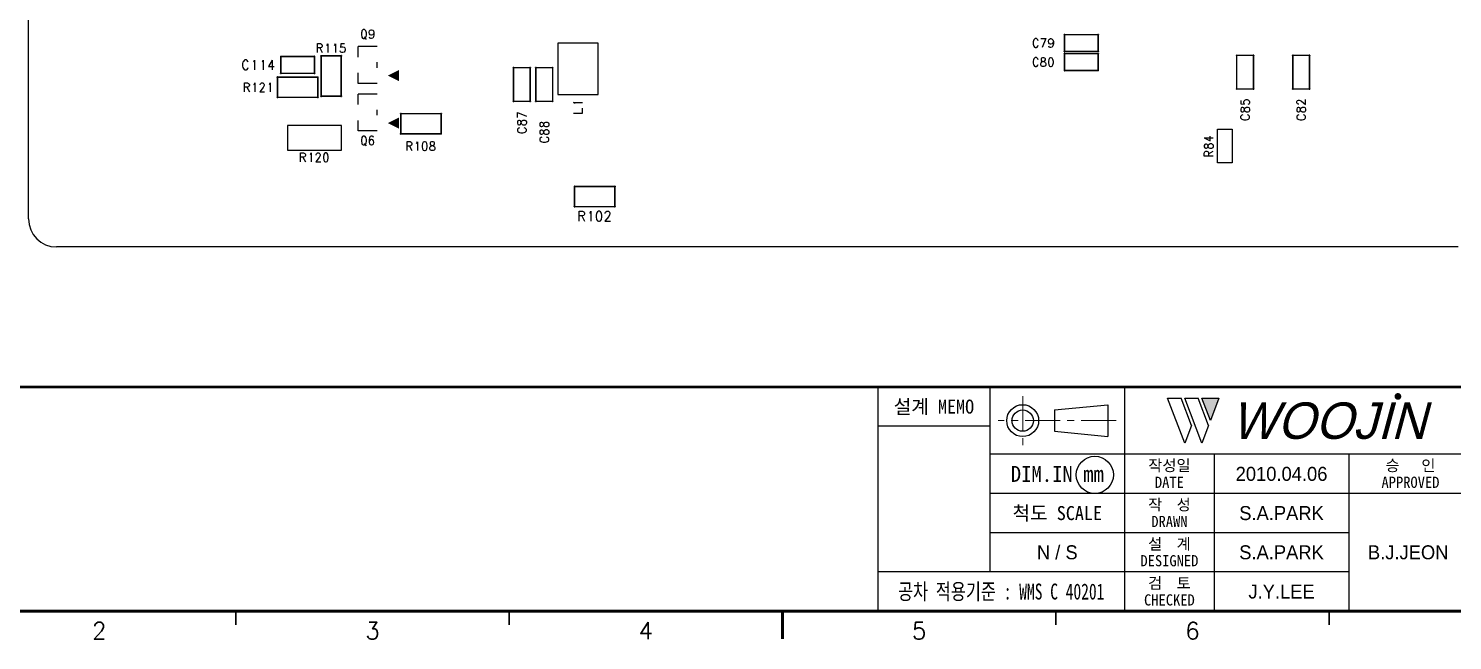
# Model space of a CAD drawing. Extents: x 295 to 953, y 10 to 290.
# Drawn here: x 552.5 to 806.5, y 9.8 to 119 of the extents above; entities that cross this region are included whole.
import ezdxf
from ezdxf.enums import TextEntityAlignment as Align

# ---------------------------------------------------------------- set-up
doc = ezdxf.new("R2010")
doc.units = 0
doc.header["$LTSCALE"] = 5
doc.header["$MEASUREMENT"] = 0
doc.linetypes.add('CENTER', pattern=[2, 1.25, -0.25, 0.25, -0.25])
doc.layers.get('0').update_dxf_attribs({"linetype": 'CONTINUOUS', "lineweight": 25})
doc.layers.add('2', color=2, linetype='CENTER', lineweight=13)
doc.layers.add('6', color=6, linetype='CONTINUOUS', lineweight=13)
for name, color, linetype in [('22_S-SILK_GBR', 12, 'CONTINUOUS'), ('SHEET', 3, 'CONTINUOUS'), ('문자', 4, 'CONTINUOUS'), ('테두리', 3, 'CONTINUOUS')]:
    doc.layers.add(name, color=color, linetype=linetype)
doc.styles.add('MARK', font='ARLRDBD.TTF')
doc.styles.get("Standard").update_dxf_attribs({"font": 'simplex.shx'})
doc.styles.add('굴림', font='')
doc.styles.add('굴림체', font='')
doc.styles.get('굴림').set_extended_font_data('Gulim')
doc.styles.get('굴림체').set_extended_font_data('GulimChe')

# ---------------------------------------------------------------- blocks, each defined once
blk = doc.blocks.new('B')
at = {"layer": '문자'}
blk.add_hatch(color=256, dxfattribs=at).paths.add_polyline_path([(13.79, 10), (15.31, 6), (16.84, 10)])
at = {"color": 4, "const_width": 0.6}
blk.add_lwpolyline([(48.46, 10.32, 1), (49.06, 10.32, 1)], format="xyb", close=True, dxfattribs=at)
at = {"layer": '문자'}
for p, q in [((10.73, 2), (7.68, 10)), ((7.68, 10), (10.09, 10)), ((11.94, 5.16), (10.09, 10)), ((10.73, 10), (13.15, 10)), ((13.79, 2), (10.73, 10)), ((14.99, 5.16), (13.15, 10)), ((13.79, 10), (16.84, 10)), ((15.31, 6), (13.79, 10)), ((16.84, 10), (15.31, 6)), ((11.94, 5.16), (10.73, 2)), ((14.99, 5.16), (13.79, 2))]:
    blk.add_line(p, q, dxfattribs=at)
at = {"layer": '문자', "style": 'MARK', "oblique": 15}
blk.add_text('WOOJIN', height=6.5, dxfattribs=at).set_placement((36.4, 6), align=Align.MIDDLE_CENTER)
blk = doc.blocks.new('C')
at = {"layer": '2'}
for p, q in [((252.83, 53.35), (252.83, 44.65)), ((269.53, 49), (248.48, 49))]:
    blk.add_line(p, q, dxfattribs=at)
at = {"layer": 'SHEET'}
for p, q in [((227, 55), (227, 15)), ((247, 55), (247, 22)), ((271, 55), (271, 15)), ((271, 55), (271, 15)), ((247, 48), (227, 48)), ((333, 43), (247, 43)), ((287, 43), (287, 15)), ((311, 43), (311, 15)), ((333, 36), (247, 36)), ((311, 29), (247, 29)), ((311, 22), (227, 22))]:
    blk.add_line(p, q, dxfattribs=at)
at = {"layer": 'SHEET', "color": 4}
for p, q in [((258.53, 50.9), (268.03, 51.85)), ((258.53, 50.9), (258.53, 47.1)), ((268.03, 51.85), (268.03, 46.15)), ((258.53, 47.1), (268.03, 46.15))]:
    blk.add_line(p, q, dxfattribs=at)
for radius in [2.85, 1.9]:
    blk.add_circle((252.83, 49), radius, dxfattribs=at)
at = {"layer": 'SHEET'}
blk.add_circle((265.7, 39.32), 3.32, dxfattribs=at)
at = {"layer": '테두리'}
for points, const_width in [([(15, 285), (15, 15), (405, 15), (405, 285), (15, 285)], 0.5), ([(15, 55), (405, 55)], 0.5), ([(210, 10), (210, 15)], 0.5), ([(112.5, 12.5), (112.5, 15)], 0.3), ([(161.25, 12.5), (161.25, 15)], 0.3), ([(258.75, 12.5), (258.75, 15)], 0.3), ([(307.5, 12.5), (307.5, 15)], 0.3)]:
    blk.add_lwpolyline(points, dxfattribs=dict(at, const_width=const_width))
blk.add_blockref('B', (271, 43))
at = {"layer": '문자', "style": '굴림체'}
for s, height, p in [('설계 MEMO', 2.5, (237, 51.5)), ('DIM.IN mm', 2.85, (259, 39.5)), ('작성일', 2, (279, 41)), ('승   인', 2, (322, 41)), ('DATE', 2, (279, 38)), ('APPROVED', 2, (322, 38)), ('척도 SCALE', 2.5, (259, 32.5)), ('작  성', 2, (279, 34)), ('DRAWN', 2, (279, 31)), ('설  계', 2, (279, 27)), ('DESIGNED', 2, (279, 24)), ('검  토', 2, (279, 20)), ('CHECKED', 2, (279, 17))]:
    blk.add_text(s, height=height, dxfattribs=at).set_placement(p, align=Align.MIDDLE_CENTER)
at = {"layer": '문자', "style": '굴림체', "width": 0.75}
blk.add_text('공차 적용기준 : WMS C 40201', height=2.85, dxfattribs=at).set_placement((249, 18.5), align=Align.MIDDLE_CENTER)
at = {"layer": '문자'}
for s, p in [('2', (88.12, 11.5)), ('3', (136.88, 11.5)), ('4', (185.62, 11.5)), ('5', (234.38, 11.5)), ('6', (283.12, 11.5))]:
    blk.add_text(s, height=3, dxfattribs=at).set_placement(p, align=Align.MIDDLE)

msp = doc.modelspace()

# ---------------------------------------------------------------- linework, layer by layer
at = {"layer": '22_S-SILK_GBR', "color": 7}
for p, q in [((552.48, 85), (552.48, 255)), ((611.91, 118.41), (611.86, 118.19)), ((611.86, 118.19), (611.86, 117.81)), ((611.86, 117.81), (611.91, 117.59)), ((611.96, 118.56), (611.91, 118.41)), ((611.91, 117.59), (611.96, 117.42)), ((612.08, 118.7), (611.96, 118.56)), ((611.96, 117.42), (612.08, 117.27)), ((612.18, 118.8), (612.08, 118.7)), ((612.08, 117.27), (612.18, 117.2)), ((612.4, 118.8), (612.18, 118.8)), ((612.18, 117.2), (612.4, 117.2)), ((612.35, 117.49), (612.68, 117.05)), ((612.51, 118.7), (612.4, 118.8)), ((612.4, 117.2), (612.51, 117.27)), ((612.63, 118.56), (612.51, 118.7)), ((612.51, 117.27), (612.63, 117.42)), ((612.68, 118.41), (612.63, 118.56)), ((612.63, 117.42), (612.68, 117.59)), ((612.74, 118.19), (612.68, 118.41)), ((612.68, 117.59), (612.74, 117.81)), ((612.74, 117.81), (612.74, 118.19)), ((613.22, 118.34), (613.28, 118.56)), ((613.22, 118.27), (613.22, 118.34)), ((613.28, 118.02), (613.22, 118.27)), ((613.28, 118.56), (613.42, 118.7)), ((613.42, 117.88), (613.28, 118.02)), ((613.35, 117.27), (613.28, 117.42)), ((613.55, 117.2), (613.35, 117.27)), ((613.42, 118.7), (613.62, 118.78)), ((613.62, 117.81), (613.42, 117.88)), ((613.68, 117.2), (613.55, 117.2)), ((613.62, 118.78), (613.68, 118.78)), ((613.68, 117.81), (613.62, 117.81)), ((613.68, 118.78), (613.9, 118.7)), ((613.9, 117.88), (613.68, 117.81)), ((613.9, 117.27), (613.68, 117.2)), ((613.9, 118.7), (614.03, 118.56)), ((614.03, 118.02), (613.9, 117.88)), ((614.03, 117.49), (613.9, 117.27)), ((614.03, 118.56), (614.1, 118.27)), ((614.1, 118.27), (614.03, 118.02)), ((614.1, 117.88), (614.03, 117.49)), ((614.1, 118.27), (614.1, 117.88)), ((731.79, 116.96), (731.73, 116.81)), ((731.91, 117.1), (731.79, 116.96)), ((732.02, 117.2), (731.91, 117.1)), ((732.26, 117.2), (732.02, 117.2)), ((732.37, 117.1), (732.26, 117.2)), ((732.5, 116.96), (732.37, 117.1)), ((732.56, 116.81), (732.5, 116.96)), ((733.04, 117.18), (733.92, 117.18)), ((733.92, 117.18), (733.28, 115.6)), ((734.4, 116.74), (734.46, 116.96)), ((734.46, 116.96), (734.6, 117.1)), ((734.6, 117.1), (734.8, 117.18)), ((734.8, 117.18), (734.86, 117.18)), ((734.86, 117.18), (735.08, 117.1)), ((735.08, 117.1), (735.21, 116.96)), ((735.21, 116.96), (735.28, 116.67)), ((737.26, 117.95), (737.22, 117.92)), ((737.22, 117.92), (737.26, 117.95)), ((737.22, 117.88), (737.22, 117.92)), ((737.22, 117.9), (737.22, 114.9)), ((737.26, 117.85), (737.22, 117.88)), ((737.3, 117.95), (737.26, 117.95)), ((737.28, 117.85), (737.26, 117.85)), ((737.28, 117.95), (743.28, 117.95)), ((743.28, 117.85), (737.28, 117.85)), ((737.33, 117.92), (737.3, 117.95)), ((737.33, 117.9), (737.33, 117.92)), ((737.33, 114.9), (737.33, 117.9)), ((743.26, 117.95), (743.22, 117.92)), ((743.22, 117.9), (743.22, 114.9)), ((743.3, 117.95), (743.26, 117.95)), ((743.28, 117.95), (743.3, 117.95)), ((743.33, 117.92), (743.3, 117.95)), ((743.3, 117.95), (743.33, 117.92)), ((743.33, 117.88), (743.3, 117.85)), ((743.33, 117.9), (743.33, 117.92)), ((743.33, 117.92), (743.33, 117.88)), ((743.33, 114.9), (743.33, 117.9)), ((604, 114.7), (604, 116.3)), ((604, 116.3), (604.56, 116.3)), ((604.56, 115.52), (604, 115.52)), ((604.43, 115.52), (604.88, 114.7)), ((604.56, 116.3), (604.75, 116.2)), ((604.75, 115.6), (604.56, 115.52)), ((604.75, 116.2), (604.81, 116.13)), ((604.81, 115.69), (604.75, 115.6)), ((604.81, 116.13), (604.88, 115.98)), ((604.88, 115.84), (604.81, 115.69)), ((604.88, 115.98), (604.88, 115.84)), ((605.7, 115.98), (605.77, 116.06)), ((605.77, 116.06), (605.88, 116.28)), ((605.88, 116.28), (605.88, 114.7)), ((607.06, 115.98), (607.13, 116.06)), ((607.13, 116.06), (607.24, 116.28)), ((607.24, 116.28), (607.24, 114.7)), ((608.14, 114.85), (608.08, 114.99)), ((608.2, 116.28), (608.14, 115.6)), ((608.14, 115.6), (608.2, 115.67)), ((608.2, 114.77), (608.14, 114.85)), ((608.83, 116.28), (608.2, 116.28)), ((608.2, 115.67), (608.39, 115.74)), ((608.39, 114.7), (608.2, 114.77)), ((608.39, 115.74), (608.57, 115.74)), ((608.57, 114.7), (608.39, 114.7)), ((608.57, 115.74), (608.77, 115.67)), ((608.77, 114.77), (608.57, 114.7)), ((608.77, 115.67), (608.89, 115.52)), ((608.89, 114.92), (608.77, 114.77)), ((608.89, 115.52), (608.96, 115.31)), ((608.96, 115.14), (608.89, 114.92)), ((608.96, 115.31), (608.96, 115.14)), ((611.28, 113.9), (611.28, 115.8)), ((614.68, 115.8), (611.28, 115.8)), ((654.08, 116.4), (646.88, 116.4)), ((646.88, 116.4), (646.88, 107.2)), ((654.08, 107.2), (654.08, 116.4)), ((731.73, 116.81), (731.68, 116.59)), ((731.68, 116.59), (731.68, 116.21)), ((731.68, 116.21), (731.73, 115.99)), ((731.73, 115.99), (731.79, 115.82)), ((731.79, 115.82), (731.91, 115.67)), ((731.91, 115.67), (732.02, 115.6)), ((732.02, 115.6), (732.26, 115.6)), ((732.26, 115.6), (732.37, 115.67)), ((732.37, 115.67), (732.5, 115.82)), ((732.5, 115.82), (732.56, 115.99)), ((734.4, 116.67), (734.4, 116.74)), ((734.46, 116.42), (734.4, 116.67)), ((734.6, 116.28), (734.46, 116.42)), ((734.53, 115.67), (734.46, 115.82)), ((734.73, 115.6), (734.53, 115.67)), ((734.8, 116.21), (734.6, 116.28)), ((734.86, 115.6), (734.73, 115.6)), ((734.86, 116.21), (734.8, 116.21)), ((735.08, 116.28), (734.86, 116.21)), ((735.08, 115.67), (734.86, 115.6)), ((735.21, 116.42), (735.08, 116.28)), ((735.21, 115.89), (735.08, 115.67)), ((735.28, 116.67), (735.21, 116.42)), ((735.28, 116.28), (735.21, 115.89)), ((735.28, 116.67), (735.28, 116.28)), ((737.22, 114.92), (737.26, 114.95)), ((737.22, 114.88), (737.22, 114.92)), ((737.22, 114.9), (737.22, 114.88)), ((737.22, 114.88), (737.26, 114.85)), ((737.26, 114.85), (737.22, 114.88)), ((737.26, 114.55), (737.22, 114.52)), ((737.22, 114.52), (737.26, 114.55)), ((737.22, 114.48), (737.22, 114.52)), ((737.22, 114.5), (737.22, 111.5)), ((737.26, 114.45), (737.22, 114.48)), ((737.26, 114.85), (737.3, 114.85)), ((737.28, 114.85), (737.26, 114.85)), ((737.3, 114.55), (737.26, 114.55)), ((737.28, 114.45), (737.26, 114.45)), ((737.28, 114.95), (743.28, 114.95)), ((743.28, 114.85), (737.28, 114.85)), ((737.28, 114.55), (743.28, 114.55)), ((743.28, 114.45), (737.28, 114.45)), ((737.3, 114.85), (737.33, 114.88)), ((737.33, 114.52), (737.3, 114.55)), ((737.33, 114.5), (737.33, 114.52)), ((737.33, 111.5), (737.33, 114.5)), ((743.22, 114.9), (743.22, 114.88)), ((743.22, 114.88), (743.26, 114.85)), ((743.26, 114.55), (743.22, 114.52)), ((743.22, 114.5), (743.22, 111.5)), ((743.26, 114.85), (743.3, 114.85)), ((743.3, 114.55), (743.26, 114.55)), ((743.28, 114.95), (743.3, 114.95)), ((743.28, 114.55), (743.3, 114.55)), ((743.3, 114.95), (743.33, 114.92)), ((743.33, 114.88), (743.3, 114.85)), ((743.3, 114.85), (743.33, 114.88)), ((743.33, 114.52), (743.3, 114.55)), ((743.3, 114.55), (743.33, 114.52)), ((743.33, 114.48), (743.3, 114.45)), ((743.33, 114.92), (743.33, 114.88)), ((743.33, 114.5), (743.33, 114.52)), ((743.33, 114.52), (743.33, 114.48)), ((743.33, 111.5), (743.33, 114.5)), ((590.74, 112.96), (590.68, 112.72)), ((590.68, 112.72), (590.68, 112.28)), ((590.68, 112.28), (590.74, 112.04)), ((590.81, 113.13), (590.74, 112.96)), ((590.74, 112.04), (590.81, 111.85)), ((590.94, 113.29), (590.81, 113.13)), ((590.81, 111.85), (590.94, 111.68)), ((591.07, 113.4), (590.94, 113.29)), ((591.34, 113.4), (591.07, 113.4)), ((591.47, 113.29), (591.34, 113.4)), ((591.61, 113.13), (591.47, 113.29)), ((591.47, 111.68), (591.61, 111.85)), ((591.68, 112.96), (591.61, 113.13)), ((591.61, 111.85), (591.68, 112.04)), ((592.6, 113.05), (592.68, 113.13)), ((592.68, 113.13), (592.8, 113.37)), ((592.8, 113.37), (592.8, 111.6)), ((594.13, 113.05), (594.21, 113.13)), ((594.21, 113.13), (594.33, 113.37)), ((594.33, 113.37), (594.33, 111.6)), ((595.93, 113.37), (595.28, 112.2)), ((595.28, 112.2), (596.27, 112.2)), ((595.93, 113.37), (595.93, 111.6)), ((597.42, 114.02), (597.46, 114.05)), ((597.46, 114.05), (597.42, 114.02)), ((597.42, 113.98), (597.42, 114.02)), ((597.42, 114), (597.42, 111)), ((597.46, 113.95), (597.42, 113.98)), ((597.5, 114.05), (597.46, 114.05)), ((597.48, 113.95), (597.46, 113.95)), ((597.48, 114.05), (603.48, 114.05)), ((603.48, 113.95), (597.48, 113.95)), ((597.53, 114.02), (597.5, 114.05)), ((597.53, 114), (597.53, 114.02)), ((597.53, 111), (597.53, 114)), ((603.46, 114.05), (603.42, 114.02)), ((603.42, 114), (603.42, 111)), ((603.5, 114.05), (603.46, 114.05)), ((603.48, 114.05), (603.5, 114.05)), ((603.53, 114.02), (603.5, 114.05)), ((603.5, 114.05), (603.53, 114.02)), ((603.53, 113.98), (603.5, 113.95)), ((603.53, 114), (603.53, 114.02)), ((603.53, 114.02), (603.53, 113.98)), ((603.53, 111), (603.53, 114)), ((604.66, 114.15), (604.62, 114.12)), ((604.62, 114.12), (604.66, 114.15)), ((604.62, 114.08), (604.62, 114.12)), ((604.62, 114.1), (604.62, 106.9)), ((604.66, 114.05), (604.62, 114.08)), ((604.7, 114.15), (604.66, 114.15)), ((604.68, 114.05), (604.66, 114.05)), ((604.68, 114.15), (608.28, 114.15)), ((608.28, 114.05), (604.68, 114.05)), ((604.73, 114.12), (604.7, 114.15)), ((604.73, 114.1), (604.73, 114.12)), ((604.73, 106.9), (604.73, 114.1)), ((608.26, 114.15), (608.22, 114.12)), ((608.22, 114.1), (608.22, 106.9)), ((608.3, 114.15), (608.26, 114.15)), ((608.28, 114.15), (608.3, 114.15)), ((608.33, 114.12), (608.3, 114.15)), ((608.3, 114.15), (608.33, 114.12)), ((608.33, 114.08), (608.3, 114.05)), ((608.33, 114.1), (608.33, 114.12)), ((608.33, 114.12), (608.33, 114.08)), ((608.33, 106.9), (608.33, 114.1)), ((614.68, 112), (614.68, 113)), ((638.92, 112.02), (638.96, 112.05)), ((638.96, 112.05), (638.92, 112.02)), ((638.92, 111.98), (638.92, 112.02)), ((638.92, 112), (638.92, 106)), ((638.96, 111.95), (638.92, 111.98)), ((639, 112.05), (638.96, 112.05)), ((638.98, 111.95), (638.96, 111.95)), ((638.98, 112.05), (641.98, 112.05)), ((641.98, 111.95), (638.98, 111.95)), ((639.03, 112.02), (639, 112.05)), ((639.03, 112), (639.03, 112.02)), ((639.03, 106), (639.03, 112)), ((641.96, 112.05), (641.92, 112.02)), ((641.92, 112), (641.92, 106)), ((642, 112.05), (641.96, 112.05)), ((641.98, 112.05), (642, 112.05)), ((642.03, 112.02), (642, 112.05)), ((642, 112.05), (642.03, 112.02)), ((642.03, 111.98), (642, 111.95)), ((642.03, 112), (642.03, 112.02)), ((642.03, 112.02), (642.03, 111.98)), ((642.03, 106), (642.03, 112)), ((642.92, 112.02), (642.96, 112.05)), ((642.96, 112.05), (642.92, 112.02)), ((642.92, 111.98), (642.92, 112.02)), ((642.92, 112), (642.92, 106)), ((642.96, 111.95), (642.92, 111.98)), ((643, 112.05), (642.96, 112.05)), ((642.98, 111.95), (642.96, 111.95)), ((642.98, 112.05), (645.98, 112.05)), ((645.98, 111.95), (642.98, 111.95)), ((643.03, 112.02), (643, 112.05)), ((643.03, 112), (643.03, 112.02)), ((643.03, 106), (643.03, 112)), ((645.96, 112.05), (645.92, 112.02)), ((645.92, 112), (645.92, 106)), ((646, 112.05), (645.96, 112.05)), ((645.98, 112.05), (646, 112.05)), ((646.03, 112.02), (646, 112.05)), ((646, 112.05), (646.03, 112.02)), ((646.03, 111.98), (646, 111.95)), ((646.03, 112), (646.03, 112.02)), ((646.03, 112.02), (646.03, 111.98)), ((646.03, 106), (646.03, 112)), ((731.73, 113.41), (731.68, 113.19)), ((731.68, 113.19), (731.68, 112.81)), ((731.68, 112.81), (731.73, 112.59)), ((731.79, 113.56), (731.73, 113.41)), ((731.73, 112.59), (731.79, 112.42)), ((731.91, 113.7), (731.79, 113.56)), ((731.79, 112.42), (731.91, 112.27)), ((732.02, 113.8), (731.91, 113.7)), ((731.91, 112.27), (732.02, 112.2)), ((732.26, 113.8), (732.02, 113.8)), ((732.02, 112.2), (732.26, 112.2)), ((732.37, 113.7), (732.26, 113.8)), ((732.26, 112.2), (732.37, 112.27)), ((732.5, 113.56), (732.37, 113.7)), ((732.37, 112.27), (732.5, 112.42)), ((732.56, 113.41), (732.5, 113.56)), ((732.5, 112.42), (732.56, 112.59)), ((733.04, 112.73), (733.1, 112.88)), ((733.04, 112.49), (733.04, 112.73)), ((733.1, 112.35), (733.04, 112.49)), ((733.16, 113.7), (733.1, 113.56)), ((733.1, 113.56), (733.1, 113.41)), ((733.1, 113.41), (733.16, 113.24)), ((733.1, 112.88), (733.22, 113.02)), ((733.16, 112.27), (733.1, 112.35)), ((733.35, 113.78), (733.16, 113.7)), ((733.16, 113.24), (733.28, 113.17)), ((733.35, 112.2), (733.16, 112.27)), ((733.22, 113.02), (733.41, 113.1)), ((733.28, 113.17), (733.54, 113.1)), ((733.6, 113.78), (733.35, 113.78)), ((733.6, 112.2), (733.35, 112.2)), ((733.41, 113.1), (733.66, 113.17)), ((733.54, 113.1), (733.73, 113.02)), ((733.79, 113.7), (733.6, 113.78)), ((733.79, 112.27), (733.6, 112.2)), ((733.66, 113.17), (733.79, 113.24)), ((733.73, 113.02), (733.85, 112.88)), ((733.85, 113.56), (733.79, 113.7)), ((733.79, 113.24), (733.85, 113.41)), ((733.85, 112.35), (733.79, 112.27)), ((733.85, 113.41), (733.85, 113.56)), ((733.85, 112.88), (733.92, 112.73)), ((733.92, 112.49), (733.85, 112.35)), ((733.92, 112.73), (733.92, 112.49)), ((734.46, 113.48), (734.4, 113.1)), ((734.4, 113.1), (734.4, 112.88)), ((734.4, 112.88), (734.46, 112.49)), ((734.58, 113.7), (734.46, 113.48)), ((734.46, 112.49), (734.58, 112.27)), ((734.78, 113.78), (734.58, 113.7)), ((734.58, 112.27), (734.78, 112.2)), ((734.9, 113.78), (734.78, 113.78)), ((734.78, 112.2), (734.9, 112.2)), ((735.09, 113.7), (734.9, 113.78)), ((734.9, 112.2), (735.09, 112.27)), ((735.21, 113.48), (735.09, 113.7)), ((735.09, 112.27), (735.21, 112.49)), ((735.28, 113.1), (735.21, 113.48)), ((735.21, 112.49), (735.28, 112.88)), ((735.28, 112.88), (735.28, 113.1)), ((767.92, 114.22), (767.96, 114.25)), ((767.96, 114.25), (767.92, 114.22)), ((767.92, 114.18), (767.92, 114.22)), ((767.92, 114.2), (767.92, 108.2)), ((767.96, 114.15), (767.92, 114.18)), ((768, 114.25), (767.96, 114.25)), ((767.98, 114.15), (767.96, 114.15)), ((767.98, 114.25), (770.98, 114.25)), ((770.98, 114.15), (767.98, 114.15)), ((768.03, 114.22), (768, 114.25)), ((768.03, 114.2), (768.03, 114.22)), ((768.03, 108.2), (768.03, 114.2)), ((770.96, 114.25), (770.92, 114.22)), ((770.92, 114.2), (770.92, 108.2)), ((771, 114.25), (770.96, 114.25)), ((770.98, 114.25), (771, 114.25)), ((771.03, 114.22), (771, 114.25)), ((771, 114.25), (771.03, 114.22)), ((771.03, 114.18), (771, 114.15)), ((771.03, 114.2), (771.03, 114.22)), ((771.03, 114.22), (771.03, 114.18)), ((771.03, 108.2), (771.03, 114.2)), ((777.92, 114.22), (777.96, 114.25)), ((777.96, 114.25), (777.92, 114.22)), ((777.92, 114.18), (777.92, 114.22)), ((777.92, 114.2), (777.92, 108.2)), ((777.96, 114.15), (777.92, 114.18)), ((778, 114.25), (777.96, 114.25)), ((777.98, 114.15), (777.96, 114.15)), ((777.98, 114.25), (780.98, 114.25)), ((780.98, 114.15), (777.98, 114.15)), ((778.03, 114.22), (778, 114.25)), ((778.03, 114.2), (778.03, 114.22)), ((778.03, 108.2), (778.03, 114.2)), ((780.96, 114.25), (780.92, 114.22)), ((780.92, 114.2), (780.92, 108.2)), ((781, 114.25), (780.96, 114.25)), ((780.98, 114.25), (781, 114.25)), ((781.03, 114.22), (781, 114.25)), ((781, 114.25), (781.03, 114.22)), ((781.03, 114.18), (781, 114.15)), ((781.03, 114.2), (781.03, 114.22)), ((781.03, 114.22), (781.03, 114.18)), ((781.03, 108.2), (781.03, 114.2)), ((590.94, 111.68), (591.07, 111.6)), ((591, 107.7), (591, 109.3)), ((591, 109.3), (591.56, 109.3)), ((591.07, 111.6), (591.34, 111.6)), ((591.34, 111.6), (591.47, 111.68)), ((591.56, 109.3), (591.75, 109.2)), ((592.77, 109.06), (592.88, 109.28)), ((592.88, 109.28), (592.88, 107.7)), ((593.9, 109.2), (594.03, 109.3)), ((594.03, 109.3), (594.28, 109.3)), ((594.28, 109.3), (594.41, 109.2)), ((595.49, 109.06), (595.6, 109.28)), ((595.6, 109.28), (595.6, 107.7)), ((596.82, 110.32), (596.86, 110.35)), ((596.86, 110.35), (596.82, 110.32)), ((596.82, 110.28), (596.82, 110.32)), ((596.82, 110.3), (596.82, 106.7)), ((596.86, 110.25), (596.82, 110.28)), ((596.9, 110.35), (596.86, 110.35)), ((596.88, 110.25), (596.86, 110.25)), ((596.88, 110.35), (604.08, 110.35)), ((604.08, 110.25), (596.88, 110.25)), ((596.93, 110.32), (596.9, 110.35)), ((596.93, 110.3), (596.93, 110.32)), ((596.93, 106.7), (596.93, 110.3)), ((597.42, 111.02), (597.46, 111.05)), ((597.42, 110.98), (597.42, 111.02)), ((597.42, 111), (597.42, 110.98)), ((597.42, 110.98), (597.46, 110.95)), ((597.46, 110.95), (597.42, 110.98)), ((597.46, 110.95), (597.5, 110.95)), ((597.48, 110.95), (597.46, 110.95)), ((597.48, 111.05), (603.48, 111.05)), ((603.48, 110.95), (597.48, 110.95)), ((597.5, 110.95), (597.53, 110.98)), ((603.42, 111), (603.42, 110.98)), ((603.42, 110.98), (603.46, 110.95)), ((603.46, 110.95), (603.5, 110.95)), ((603.48, 111.05), (603.5, 111.05)), ((603.5, 111.05), (603.53, 111.02)), ((603.5, 110.95), (603.53, 110.98)), ((603.53, 110.98), (603.5, 110.95)), ((603.53, 111.02), (603.53, 110.98)), ((604.06, 110.35), (604.02, 110.32)), ((604.02, 110.3), (604.02, 106.7)), ((604.1, 110.35), (604.06, 110.35)), ((604.08, 110.35), (604.1, 110.35)), ((604.1, 110.35), (604.13, 110.32)), ((604.13, 110.32), (604.1, 110.35)), ((604.13, 110.28), (604.1, 110.25)), ((604.13, 110.32), (604.13, 110.28)), ((604.13, 110.3), (604.13, 110.32)), ((604.13, 106.7), (604.13, 110.3)), ((611.28, 109.2), (611.28, 111.1)), ((737.22, 111.52), (737.26, 111.55)), ((737.22, 111.48), (737.22, 111.52)), ((737.22, 111.5), (737.22, 111.48)), ((737.22, 111.48), (737.26, 111.45)), ((737.26, 111.45), (737.22, 111.48)), ((737.26, 111.45), (737.3, 111.45)), ((737.28, 111.45), (737.26, 111.45)), ((737.28, 111.55), (743.28, 111.55)), ((743.28, 111.45), (737.28, 111.45)), ((737.3, 111.45), (737.33, 111.48)), ((743.22, 111.5), (743.22, 111.48)), ((743.22, 111.48), (743.26, 111.45)), ((743.26, 111.45), (743.3, 111.45)), ((743.28, 111.55), (743.3, 111.55)), ((743.3, 111.55), (743.33, 111.52)), ((743.33, 111.48), (743.3, 111.45)), ((743.3, 111.45), (743.33, 111.48)), ((743.33, 111.52), (743.33, 111.48)), ((591.56, 108.52), (591, 108.52)), ((591.43, 108.52), (591.88, 107.7)), ((591.75, 108.6), (591.56, 108.52)), ((591.75, 109.2), (591.81, 109.13)), ((591.81, 108.69), (591.75, 108.6)), ((591.81, 109.13), (591.88, 108.98)), ((591.88, 108.84), (591.81, 108.69)), ((591.88, 108.98), (591.88, 108.84)), ((592.7, 108.98), (592.77, 109.06)), ((594.34, 108.45), (593.72, 107.7)), ((593.72, 107.7), (594.6, 107.7)), ((593.78, 108.98), (593.84, 109.13)), ((593.78, 108.91), (593.78, 108.98)), ((593.84, 109.13), (593.9, 109.2)), ((594.47, 108.69), (594.34, 108.45)), ((594.41, 109.2), (594.47, 109.13)), ((594.47, 109.13), (594.53, 108.98)), ((594.53, 108.84), (594.47, 108.69)), ((594.53, 108.98), (594.53, 108.84)), ((595.42, 108.98), (595.49, 109.06)), ((596.82, 106.72), (596.86, 106.75)), ((596.82, 106.68), (596.82, 106.72)), ((596.82, 106.7), (596.82, 106.68)), ((596.88, 106.75), (604.08, 106.75)), ((604.02, 106.7), (604.02, 106.68)), ((604.08, 106.75), (604.1, 106.75)), ((604.1, 106.75), (604.13, 106.72)), ((604.13, 106.72), (604.13, 106.68)), ((604.62, 106.92), (604.66, 106.95)), ((604.62, 106.88), (604.62, 106.92)), ((604.62, 106.9), (604.62, 106.88)), ((604.62, 106.88), (604.66, 106.85)), ((604.66, 106.85), (604.62, 106.88)), ((604.66, 106.85), (604.7, 106.85)), ((604.68, 106.85), (604.66, 106.85)), ((604.68, 106.95), (608.28, 106.95)), ((608.28, 106.85), (604.68, 106.85)), ((604.7, 106.85), (604.73, 106.88)), ((608.22, 106.9), (608.22, 106.88)), ((608.22, 106.88), (608.26, 106.85)), ((608.26, 106.85), (608.3, 106.85)), ((608.28, 106.95), (608.3, 106.95)), ((608.3, 106.95), (608.33, 106.92)), ((608.33, 106.88), (608.3, 106.85)), ((608.3, 106.85), (608.33, 106.88)), ((608.33, 106.92), (608.33, 106.88)), ((614.68, 109.2), (611.28, 109.2)), ((611.28, 105.4), (611.28, 107.3)), ((614.68, 107.3), (611.28, 107.3)), ((646.88, 107.2), (654.08, 107.2)), ((767.92, 108.22), (767.96, 108.25)), ((767.92, 108.18), (767.92, 108.22)), ((767.92, 108.2), (767.92, 108.18)), ((767.96, 108.15), (767.92, 108.18)), ((767.92, 108.18), (767.96, 108.15)), ((767.98, 108.15), (767.96, 108.15)), ((767.96, 108.15), (768, 108.15)), ((767.98, 108.25), (770.98, 108.25)), ((770.98, 108.15), (767.98, 108.15)), ((768, 108.15), (768.03, 108.18)), ((770.92, 108.2), (770.92, 108.18)), ((770.92, 108.18), (770.96, 108.15)), ((770.96, 108.15), (771, 108.15)), ((770.98, 108.25), (771, 108.25)), ((771, 108.25), (771.03, 108.22)), ((771.03, 108.18), (771, 108.15)), ((771, 108.15), (771.03, 108.18)), ((771.03, 108.22), (771.03, 108.18)), ((777.92, 108.22), (777.96, 108.25)), ((777.92, 108.18), (777.92, 108.22)), ((777.92, 108.2), (777.92, 108.18)), ((777.96, 108.15), (777.92, 108.18)), ((777.92, 108.18), (777.96, 108.15)), ((777.98, 108.15), (777.96, 108.15)), ((777.96, 108.15), (778, 108.15)), ((777.98, 108.25), (780.98, 108.25)), ((780.98, 108.15), (777.98, 108.15)), ((778, 108.15), (778.03, 108.18)), ((780.92, 108.2), (780.92, 108.18)), ((780.92, 108.18), (780.96, 108.15)), ((780.96, 108.15), (781, 108.15)), ((780.98, 108.25), (781, 108.25)), ((781, 108.25), (781.03, 108.22)), ((781.03, 108.18), (781, 108.15)), ((781, 108.15), (781.03, 108.18)), ((781.03, 108.22), (781.03, 108.18)), ((596.82, 106.68), (596.86, 106.65)), ((596.86, 106.65), (596.82, 106.68)), ((596.86, 106.65), (596.9, 106.65)), ((596.88, 106.65), (596.86, 106.65)), ((604.08, 106.65), (596.88, 106.65)), ((596.9, 106.65), (596.93, 106.68)), ((604.02, 106.68), (604.06, 106.65)), ((604.06, 106.65), (604.1, 106.65)), ((604.13, 106.68), (604.1, 106.65)), ((604.1, 106.65), (604.13, 106.68)), ((614.68, 103.5), (614.68, 104.5)), ((638.92, 106.02), (638.96, 106.05)), ((638.92, 105.98), (638.92, 106.02)), ((638.92, 106), (638.92, 105.98)), ((638.96, 105.95), (638.92, 105.98)), ((638.92, 105.98), (638.96, 105.95)), ((638.98, 105.95), (638.96, 105.95)), ((638.96, 105.95), (639, 105.95)), ((638.98, 106.05), (641.98, 106.05)), ((641.98, 105.95), (638.98, 105.95)), ((639, 105.95), (639.03, 105.98)), ((641.92, 106), (641.92, 105.98)), ((641.92, 105.98), (641.96, 105.95)), ((641.96, 105.95), (642, 105.95)), ((641.98, 106.05), (642, 106.05)), ((642, 106.05), (642.03, 106.02)), ((642.03, 105.98), (642, 105.95)), ((642, 105.95), (642.03, 105.98)), ((642.03, 106.02), (642.03, 105.98)), ((642.92, 106.02), (642.96, 106.05)), ((642.92, 105.98), (642.92, 106.02)), ((642.92, 106), (642.92, 105.98)), ((642.96, 105.95), (642.92, 105.98)), ((642.92, 105.98), (642.96, 105.95)), ((642.98, 105.95), (642.96, 105.95)), ((642.96, 105.95), (643, 105.95)), ((642.98, 106.05), (645.98, 106.05)), ((645.98, 105.95), (642.98, 105.95)), ((643, 105.95), (643.03, 105.98)), ((645.92, 106), (645.92, 105.98)), ((645.92, 105.98), (645.96, 105.95)), ((645.96, 105.95), (646, 105.95)), ((645.98, 106.05), (646, 106.05)), ((646, 106.05), (646.03, 106.02)), ((646.03, 105.98), (646, 105.95)), ((646, 105.95), (646.03, 105.98)), ((646.03, 106.02), (646.03, 105.98)), ((649.92, 105.65), (649.7, 105.76)), ((649.7, 105.76), (651.28, 105.76)), ((649.99, 105.58), (649.92, 105.65)), ((651.28, 103.88), (651.28, 104.76)), ((768.7, 106.17), (768.7, 105.54)), ((768.7, 105.54), (769.38, 105.48)), ((768.77, 104.81), (768.7, 104.62)), ((768.7, 104.62), (768.7, 104.37)), ((768.7, 104.37), (768.77, 104.18)), ((768.92, 104.87), (768.77, 104.81)), ((768.77, 104.18), (768.92, 104.12)), ((769.07, 104.87), (768.92, 104.87)), ((769.24, 104.81), (769.07, 104.87)), ((769.07, 104.12), (769.24, 104.18)), ((769.24, 105.91), (769.31, 106.11)), ((769.24, 105.73), (769.24, 105.91)), ((769.31, 105.54), (769.24, 105.73)), ((769.31, 104.69), (769.24, 104.81)), ((769.24, 104.18), (769.31, 104.31)), ((769.31, 106.11), (769.45, 106.23)), ((769.38, 105.48), (769.31, 105.54)), ((769.38, 104.43), (769.31, 104.69)), ((769.31, 104.31), (769.38, 104.56)), ((769.38, 104.56), (769.45, 104.75)), ((769.45, 104.24), (769.38, 104.43)), ((769.45, 106.23), (769.67, 106.3)), ((769.45, 104.75), (769.6, 104.87)), ((769.6, 104.12), (769.45, 104.24)), ((769.6, 104.87), (769.74, 104.94)), ((769.67, 106.3), (769.84, 106.3)), ((769.74, 104.94), (769.99, 104.94)), ((769.84, 106.3), (770.06, 106.23)), ((770.13, 105.48), (769.99, 105.42)), ((769.99, 104.94), (770.13, 104.87)), ((770.06, 106.23), (770.21, 106.11)), ((770.21, 105.54), (770.13, 105.48)), ((770.13, 104.87), (770.21, 104.81)), ((770.21, 104.18), (770.13, 104.12)), ((770.21, 106.11), (770.28, 105.91)), ((770.28, 105.73), (770.21, 105.54)), ((770.21, 104.81), (770.28, 104.62)), ((770.28, 104.37), (770.21, 104.18)), ((770.28, 105.91), (770.28, 105.73)), ((770.28, 104.62), (770.28, 104.37)), ((778.68, 105.98), (778.77, 106.11)), ((778.68, 105.73), (778.68, 105.98)), ((778.77, 105.6), (778.68, 105.73)), ((778.77, 104.81), (778.7, 104.62)), ((778.7, 104.62), (778.7, 104.37)), ((778.7, 104.37), (778.77, 104.18)), ((778.77, 106.11), (778.85, 106.17)), ((778.85, 105.54), (778.77, 105.6)), ((778.92, 104.87), (778.77, 104.81)), ((778.77, 104.18), (778.92, 104.12)), ((778.85, 106.17), (778.99, 106.23)), ((778.99, 105.48), (778.85, 105.54)), ((779.07, 104.87), (778.92, 104.87)), ((778.99, 106.23), (779.14, 106.23)), ((779.07, 105.48), (778.99, 105.48)), ((779.24, 104.81), (779.07, 104.87)), ((779.07, 104.12), (779.24, 104.18)), ((779.14, 106.23), (779.28, 106.17)), ((779.31, 104.69), (779.24, 104.81)), ((779.24, 104.18), (779.31, 104.31)), ((779.28, 106.17), (779.53, 106.05)), ((779.38, 104.43), (779.31, 104.69)), ((779.31, 104.31), (779.38, 104.56)), ((779.38, 104.56), (779.45, 104.75)), ((779.45, 104.24), (779.38, 104.43)), ((779.45, 104.75), (779.6, 104.87)), ((779.6, 104.12), (779.45, 104.24)), ((779.53, 106.05), (780.28, 105.42)), ((779.6, 104.87), (779.74, 104.94)), ((779.74, 104.94), (779.99, 104.94)), ((779.99, 104.94), (780.13, 104.87)), ((780.13, 104.87), (780.21, 104.81)), ((780.21, 104.18), (780.13, 104.12)), ((780.21, 104.81), (780.28, 104.62)), ((780.28, 104.37), (780.21, 104.18)), ((780.28, 105.42), (780.28, 106.3)), ((780.28, 104.62), (780.28, 104.37)), ((608.28, 101.7), (598.68, 101.7)), ((598.68, 101.7), (598.68, 97.3)), ((608.28, 97.3), (608.28, 101.7)), ((611.28, 100.7), (611.28, 102.6)), ((618.82, 103.82), (618.86, 103.85)), ((618.86, 103.85), (618.82, 103.82)), ((618.82, 103.78), (618.82, 103.82)), ((618.82, 103.8), (618.82, 100.2)), ((618.86, 103.75), (618.82, 103.78)), ((618.9, 103.85), (618.86, 103.85)), ((618.88, 103.75), (618.86, 103.75)), ((618.88, 103.85), (626.08, 103.85)), ((626.08, 103.75), (618.88, 103.75)), ((618.93, 103.82), (618.9, 103.85)), ((618.93, 103.8), (618.93, 103.82)), ((618.93, 100.2), (618.93, 103.8)), ((626.06, 103.85), (626.02, 103.82)), ((626.02, 103.8), (626.02, 100.2)), ((626.1, 103.85), (626.06, 103.85)), ((626.08, 103.85), (626.1, 103.85)), ((626.1, 103.85), (626.13, 103.82)), ((626.13, 103.82), (626.1, 103.85)), ((626.13, 103.78), (626.1, 103.75)), ((626.13, 103.82), (626.13, 103.78)), ((626.13, 103.8), (626.13, 103.82)), ((626.13, 100.2), (626.13, 103.8)), ((639.7, 103.12), (639.7, 104)), ((639.7, 104), (641.28, 103.37)), ((639.77, 102.51), (639.7, 102.32)), ((639.7, 102.32), (639.7, 102.07)), ((639.7, 102.07), (639.77, 101.88)), ((639.92, 102.57), (639.77, 102.51)), ((639.77, 101.88), (639.92, 101.82)), ((640.07, 102.57), (639.92, 102.57)), ((639.92, 101.82), (640.07, 101.82)), ((640.24, 102.51), (640.07, 102.57)), ((640.07, 101.82), (640.24, 101.88)), ((640.31, 102.39), (640.24, 102.51)), ((640.24, 101.88), (640.31, 102.01)), ((640.38, 102.13), (640.31, 102.39)), ((640.31, 102.01), (640.38, 102.26)), ((640.38, 102.26), (640.45, 102.45)), ((640.45, 101.94), (640.38, 102.13)), ((640.45, 102.45), (640.6, 102.57)), ((640.6, 101.82), (640.45, 101.94)), ((640.6, 102.57), (640.74, 102.64)), ((640.74, 101.76), (640.6, 101.82)), ((640.74, 102.64), (640.99, 102.64)), ((640.99, 101.76), (640.74, 101.76)), ((640.99, 102.64), (641.13, 102.57)), ((641.13, 101.82), (640.99, 101.76)), ((641.13, 102.57), (641.21, 102.51)), ((641.21, 101.88), (641.13, 101.82)), ((641.21, 102.51), (641.28, 102.32)), ((641.28, 102.07), (641.21, 101.88)), ((641.28, 102.32), (641.28, 102.07)), ((643.77, 102.17), (643.7, 101.98)), ((643.7, 101.98), (643.7, 101.73)), ((643.7, 101.73), (643.77, 101.54)), ((643.92, 102.23), (643.77, 102.17)), ((644.07, 102.23), (643.92, 102.23)), ((644.24, 102.17), (644.07, 102.23)), ((644.31, 102.05), (644.24, 102.17)), ((644.24, 101.54), (644.31, 101.67)), ((644.38, 101.79), (644.31, 102.05)), ((644.31, 101.67), (644.38, 101.92)), ((644.38, 101.92), (644.45, 102.11)), ((644.45, 101.6), (644.38, 101.79)), ((644.45, 102.11), (644.6, 102.23)), ((644.6, 101.48), (644.45, 101.6)), ((644.6, 102.23), (644.74, 102.3)), ((644.74, 102.3), (644.99, 102.3)), ((644.99, 102.3), (645.13, 102.23)), ((645.13, 102.23), (645.21, 102.17)), ((645.21, 102.17), (645.28, 101.98)), ((645.28, 101.73), (645.21, 101.54)), ((645.28, 101.98), (645.28, 101.73)), ((649.68, 103.88), (651.28, 103.88)), ((768.77, 103.4), (768.68, 103.28)), ((768.68, 103.28), (768.68, 103.04)), ((768.68, 103.04), (768.77, 102.93)), ((768.92, 103.52), (768.77, 103.4)), ((768.77, 102.93), (768.92, 102.81)), ((768.92, 104.12), (769.07, 104.12)), ((769.07, 103.58), (768.92, 103.52)), ((768.92, 102.81), (769.07, 102.75)), ((769.07, 102.75), (769.28, 102.7)), ((769.28, 102.7), (769.67, 102.7)), ((769.74, 104.06), (769.6, 104.12)), ((769.67, 102.7), (769.89, 102.75)), ((769.99, 104.06), (769.74, 104.06)), ((770.06, 103.52), (769.89, 103.58)), ((769.89, 102.75), (770.06, 102.81)), ((770.13, 104.12), (769.99, 104.06)), ((770.21, 103.4), (770.06, 103.52)), ((770.06, 102.81), (770.21, 102.93)), ((770.28, 103.28), (770.21, 103.4)), ((770.21, 102.93), (770.28, 103.04)), ((770.28, 103.04), (770.28, 103.28)), ((778.77, 103.4), (778.68, 103.28)), ((778.68, 103.28), (778.68, 103.04)), ((778.68, 103.04), (778.77, 102.93)), ((778.92, 103.52), (778.77, 103.4)), ((778.77, 102.93), (778.92, 102.81)), ((778.92, 104.12), (779.07, 104.12)), ((779.07, 103.58), (778.92, 103.52)), ((778.92, 102.81), (779.07, 102.75)), ((779.07, 102.75), (779.28, 102.7)), ((779.28, 102.7), (779.67, 102.7)), ((779.74, 104.06), (779.6, 104.12)), ((779.67, 102.7), (779.89, 102.75)), ((779.99, 104.06), (779.74, 104.06)), ((780.06, 103.52), (779.89, 103.58)), ((779.89, 102.75), (780.06, 102.81)), ((780.13, 104.12), (779.99, 104.06)), ((780.21, 103.4), (780.06, 103.52)), ((780.06, 102.81), (780.21, 102.93)), ((780.28, 103.28), (780.21, 103.4)), ((780.21, 102.93), (780.28, 103.04)), ((780.28, 103.04), (780.28, 103.28)), ((614.68, 100.7), (611.28, 100.7)), ((611.91, 99.41), (611.86, 99.19)), ((611.86, 99.19), (611.86, 98.81)), ((611.96, 99.56), (611.91, 99.41)), ((612.08, 99.7), (611.96, 99.56)), ((612.18, 99.8), (612.08, 99.7)), ((612.4, 99.8), (612.18, 99.8)), ((612.51, 99.7), (612.4, 99.8)), ((612.63, 99.56), (612.51, 99.7)), ((612.68, 99.41), (612.63, 99.56)), ((612.74, 99.19), (612.68, 99.41)), ((612.74, 98.81), (612.74, 99.19)), ((613.28, 99.48), (613.22, 99.1)), ((613.22, 99.1), (613.22, 98.73)), ((613.42, 99.7), (613.28, 99.48)), ((613.42, 99.1), (613.28, 98.95)), ((613.62, 99.78), (613.42, 99.7)), ((613.62, 99.17), (613.42, 99.1)), ((613.76, 99.78), (613.62, 99.78)), ((613.68, 99.17), (613.62, 99.17)), ((613.89, 99.1), (613.68, 99.17)), ((613.96, 99.7), (613.76, 99.78)), ((614.03, 98.95), (613.89, 99.1)), ((614.03, 99.56), (613.96, 99.7)), ((618.82, 100.22), (618.86, 100.25)), ((618.82, 100.18), (618.82, 100.22)), ((618.82, 100.2), (618.82, 100.18)), ((618.82, 100.18), (618.86, 100.15)), ((618.86, 100.15), (618.82, 100.18)), ((618.86, 100.15), (618.9, 100.15)), ((618.88, 100.15), (618.86, 100.15)), ((618.88, 100.25), (626.08, 100.25)), ((626.08, 100.15), (618.88, 100.15)), ((618.9, 100.15), (618.93, 100.18)), ((626.02, 100.2), (626.02, 100.18)), ((626.02, 100.18), (626.06, 100.15)), ((626.06, 100.15), (626.1, 100.15)), ((626.08, 100.25), (626.1, 100.25)), ((626.1, 100.25), (626.13, 100.22)), ((626.13, 100.18), (626.1, 100.15)), ((626.1, 100.15), (626.13, 100.18)), ((626.13, 100.22), (626.13, 100.18)), ((639.77, 101.1), (639.68, 100.98)), ((639.68, 100.98), (639.68, 100.74)), ((639.68, 100.74), (639.77, 100.63)), ((639.92, 101.22), (639.77, 101.1)), ((639.77, 100.63), (639.92, 100.51)), ((640.07, 101.28), (639.92, 101.22)), ((639.92, 100.51), (640.07, 100.45)), ((640.07, 100.45), (640.28, 100.4)), ((640.28, 100.4), (640.67, 100.4)), ((640.67, 100.4), (640.89, 100.45)), ((641.06, 101.22), (640.89, 101.28)), ((640.89, 100.45), (641.06, 100.51)), ((641.21, 101.1), (641.06, 101.22)), ((641.06, 100.51), (641.21, 100.63)), ((641.28, 100.98), (641.21, 101.1)), ((641.21, 100.63), (641.28, 100.74)), ((641.28, 100.74), (641.28, 100.98)), ((643.77, 99.4), (643.68, 99.28)), ((643.68, 99.28), (643.68, 99.04)), ((643.77, 100.81), (643.7, 100.62)), ((643.7, 100.62), (643.7, 100.37)), ((643.7, 100.37), (643.77, 100.18)), ((643.77, 101.54), (643.92, 101.48)), ((643.92, 100.87), (643.77, 100.81)), ((643.77, 100.18), (643.92, 100.12)), ((643.92, 99.52), (643.77, 99.4)), ((643.92, 101.48), (644.07, 101.48)), ((644.07, 100.87), (643.92, 100.87)), ((643.92, 100.12), (644.07, 100.12)), ((644.07, 99.58), (643.92, 99.52)), ((644.07, 101.48), (644.24, 101.54)), ((644.24, 100.81), (644.07, 100.87)), ((644.07, 100.12), (644.24, 100.18)), ((644.31, 100.69), (644.24, 100.81)), ((644.24, 100.18), (644.31, 100.31)), ((644.38, 100.43), (644.31, 100.69)), ((644.31, 100.31), (644.38, 100.56)), ((644.38, 100.56), (644.45, 100.75)), ((644.45, 100.24), (644.38, 100.43)), ((644.45, 100.75), (644.6, 100.87)), ((644.6, 100.12), (644.45, 100.24)), ((644.74, 101.42), (644.6, 101.48)), ((644.6, 100.87), (644.74, 100.94)), ((644.74, 100.06), (644.6, 100.12)), ((644.99, 101.42), (644.74, 101.42)), ((644.74, 100.94), (644.99, 100.94)), ((644.99, 100.06), (644.74, 100.06)), ((645.06, 99.52), (644.89, 99.58)), ((645.13, 101.48), (644.99, 101.42)), ((644.99, 100.94), (645.13, 100.87)), ((645.13, 100.12), (644.99, 100.06)), ((645.21, 99.4), (645.06, 99.52)), ((645.21, 101.54), (645.13, 101.48)), ((645.13, 100.87), (645.21, 100.81)), ((645.21, 100.18), (645.13, 100.12)), ((645.21, 100.81), (645.28, 100.62)), ((645.28, 100.37), (645.21, 100.18)), ((645.28, 99.28), (645.21, 99.4)), ((645.28, 100.62), (645.28, 100.37)), ((645.28, 99.04), (645.28, 99.28)), ((762.2, 99.5), (763.78, 99.5)), ((762.2, 99.5), (763.24, 98.92)), ((763.24, 98.92), (763.24, 99.8)), ((764.58, 95), (764.58, 101)), ((764.58, 101), (767.18, 101)), ((767.18, 101), (767.18, 95)), ((598.68, 97.3), (608.28, 97.3)), ((601, 95.2), (601, 96.8)), ((601, 96.8), (601.56, 96.8)), ((601.56, 96.8), (601.75, 96.7)), ((601.75, 96.7), (601.81, 96.63)), ((601.81, 96.63), (601.88, 96.48)), ((602.7, 96.48), (602.77, 96.56)), ((602.77, 96.56), (602.88, 96.78)), ((602.88, 96.78), (602.88, 95.2)), ((603.78, 96.48), (603.84, 96.63)), ((603.84, 96.63), (603.9, 96.7)), ((603.9, 96.7), (604.03, 96.8)), ((604.03, 96.8), (604.28, 96.8)), ((604.28, 96.8), (604.41, 96.7)), ((604.41, 96.7), (604.47, 96.63)), ((604.47, 96.63), (604.53, 96.48)), ((605.26, 96.7), (605.14, 96.48)), ((605.46, 96.78), (605.26, 96.7)), ((605.58, 96.78), (605.46, 96.78)), ((605.77, 96.7), (605.58, 96.78)), ((605.89, 96.48), (605.77, 96.7)), ((611.86, 98.81), (611.91, 98.59)), ((611.91, 98.59), (611.96, 98.42)), ((611.96, 98.42), (612.08, 98.27)), ((612.08, 98.27), (612.18, 98.2)), ((612.18, 98.2), (612.4, 98.2)), ((612.35, 98.49), (612.68, 98.05)), ((612.4, 98.2), (612.51, 98.27)), ((612.51, 98.27), (612.63, 98.42)), ((612.63, 98.42), (612.68, 98.59)), ((612.68, 98.59), (612.74, 98.81)), ((613.28, 98.95), (613.22, 98.73)), ((613.22, 98.73), (613.28, 98.42)), ((613.28, 98.42), (613.42, 98.27)), ((613.42, 98.27), (613.62, 98.2)), ((613.62, 98.2), (613.68, 98.2)), ((613.68, 98.2), (613.89, 98.27)), ((613.89, 98.27), (614.03, 98.42)), ((614.1, 98.73), (614.03, 98.95)), ((614.03, 98.42), (614.1, 98.64)), ((614.1, 98.64), (614.1, 98.73)), ((620, 97.2), (620, 98.8)), ((620, 98.8), (620.56, 98.8)), ((620.56, 98.02), (620, 98.02)), ((620.43, 98.02), (620.88, 97.2)), ((620.56, 98.8), (620.75, 98.7)), ((620.75, 98.1), (620.56, 98.02)), ((620.75, 98.7), (620.81, 98.63)), ((620.81, 98.19), (620.75, 98.1)), ((620.81, 98.63), (620.88, 98.48)), ((620.88, 98.34), (620.81, 98.19)), ((620.88, 98.48), (620.88, 98.34)), ((621.7, 98.48), (621.77, 98.56)), ((621.77, 98.56), (621.88, 98.78)), ((621.88, 98.78), (621.88, 97.2)), ((622.78, 98.48), (622.72, 98.1)), ((622.72, 98.1), (622.72, 97.88)), ((622.72, 97.88), (622.78, 97.49)), ((622.9, 98.7), (622.78, 98.48)), ((622.78, 97.49), (622.9, 97.27)), ((623.1, 98.78), (622.9, 98.7)), ((622.9, 97.27), (623.1, 97.2)), ((623.22, 98.78), (623.1, 98.78)), ((623.1, 97.2), (623.22, 97.2)), ((623.41, 98.7), (623.22, 98.78)), ((623.22, 97.2), (623.41, 97.27)), ((623.53, 98.48), (623.41, 98.7)), ((623.41, 97.27), (623.53, 97.49)), ((623.6, 98.1), (623.53, 98.48)), ((623.53, 97.49), (623.6, 97.88)), ((623.6, 97.88), (623.6, 98.1)), ((624.08, 97.73), (624.14, 97.88)), ((624.08, 97.49), (624.08, 97.73)), ((624.14, 97.35), (624.08, 97.49)), ((624.2, 98.7), (624.14, 98.56)), ((624.14, 98.56), (624.14, 98.41)), ((624.14, 98.41), (624.2, 98.24)), ((624.14, 97.88), (624.26, 98.02)), ((624.2, 97.27), (624.14, 97.35)), ((624.39, 98.78), (624.2, 98.7)), ((624.2, 98.24), (624.32, 98.17)), ((624.39, 97.2), (624.2, 97.27)), ((624.26, 98.02), (624.45, 98.1)), ((624.32, 98.17), (624.58, 98.1)), ((624.64, 98.78), (624.39, 98.78)), ((624.64, 97.2), (624.39, 97.2)), ((624.45, 98.1), (624.7, 98.17)), ((624.58, 98.1), (624.77, 98.02)), ((624.83, 98.7), (624.64, 98.78)), ((624.83, 97.27), (624.64, 97.2)), ((624.7, 98.17), (624.83, 98.24)), ((624.77, 98.02), (624.89, 97.88)), ((624.89, 98.56), (624.83, 98.7)), ((624.83, 98.24), (624.89, 98.41)), ((624.89, 97.35), (624.83, 97.27)), ((624.89, 98.41), (624.89, 98.56)), ((624.89, 97.88), (624.96, 97.73)), ((624.96, 97.49), (624.89, 97.35)), ((624.96, 97.73), (624.96, 97.49)), ((643.68, 99.04), (643.77, 98.93)), ((643.77, 98.93), (643.92, 98.81)), ((643.92, 98.81), (644.07, 98.75)), ((644.07, 98.75), (644.28, 98.7)), ((644.28, 98.7), (644.67, 98.7)), ((644.67, 98.7), (644.89, 98.75)), ((644.89, 98.75), (645.06, 98.81)), ((645.06, 98.81), (645.21, 98.93)), ((645.21, 98.93), (645.28, 99.04)), ((762.18, 96.76), (762.27, 96.95)), ((762.18, 96.2), (762.18, 96.76)), ((762.27, 98.31), (762.2, 98.12)), ((762.2, 98.12), (762.2, 97.87)), ((762.2, 97.87), (762.27, 97.68)), ((762.42, 98.37), (762.27, 98.31)), ((762.27, 97.68), (762.42, 97.62)), ((762.27, 96.95), (762.35, 97.01)), ((762.35, 97.01), (762.49, 97.08)), ((762.57, 98.37), (762.42, 98.37)), ((762.42, 97.62), (762.57, 97.62)), ((762.49, 97.08), (762.64, 97.08)), ((762.74, 98.31), (762.57, 98.37)), ((762.57, 97.62), (762.74, 97.68)), ((762.64, 97.08), (762.78, 97.01)), ((762.81, 98.19), (762.74, 98.31)), ((762.74, 97.68), (762.81, 97.81)), ((762.78, 97.01), (762.88, 96.95)), ((762.88, 97.93), (762.81, 98.19)), ((762.81, 97.81), (762.88, 98.06)), ((762.88, 98.06), (762.95, 98.25)), ((762.95, 97.74), (762.88, 97.93)), ((762.88, 96.95), (762.95, 96.76)), ((762.95, 98.25), (763.1, 98.37)), ((763.1, 97.62), (762.95, 97.74)), ((762.95, 96.63), (763.78, 97.08)), ((762.95, 96.76), (762.95, 96.2)), ((763.1, 98.37), (763.24, 98.44)), ((763.24, 97.56), (763.1, 97.62)), ((763.24, 98.44), (763.49, 98.44)), ((763.49, 97.56), (763.24, 97.56)), ((763.49, 98.44), (763.63, 98.37)), ((763.63, 97.62), (763.49, 97.56)), ((763.63, 98.37), (763.71, 98.31)), ((763.71, 97.68), (763.63, 97.62)), ((763.71, 98.31), (763.78, 98.12)), ((763.78, 97.87), (763.71, 97.68)), ((763.78, 98.12), (763.78, 97.87)), ((601.56, 96.02), (601, 96.02)), ((601.43, 96.02), (601.88, 95.2)), ((601.75, 96.1), (601.56, 96.02)), ((601.81, 96.19), (601.75, 96.1)), ((601.88, 96.34), (601.81, 96.19)), ((601.88, 96.48), (601.88, 96.34)), ((604.34, 95.95), (603.72, 95.2)), ((603.72, 95.2), (604.6, 95.2)), ((603.78, 96.41), (603.78, 96.48)), ((604.47, 96.19), (604.34, 95.95)), ((604.53, 96.34), (604.47, 96.19)), ((604.53, 96.48), (604.53, 96.34)), ((605.14, 96.48), (605.08, 96.1)), ((605.08, 96.1), (605.08, 95.88)), ((605.08, 95.88), (605.14, 95.49)), ((605.14, 95.49), (605.26, 95.27)), ((605.26, 95.27), (605.46, 95.2)), ((605.46, 95.2), (605.58, 95.2)), ((605.58, 95.2), (605.77, 95.27)), ((605.77, 95.27), (605.89, 95.49)), ((605.96, 96.1), (605.89, 96.48)), ((605.89, 95.49), (605.96, 95.88)), ((605.96, 95.88), (605.96, 96.1)), ((763.78, 96.2), (762.18, 96.2)), ((767.18, 95), (764.58, 95)), ((649.82, 90.82), (649.86, 90.85)), ((649.86, 90.85), (649.82, 90.82)), ((649.82, 90.78), (649.82, 90.82)), ((649.82, 90.8), (649.82, 87.2)), ((649.86, 90.75), (649.82, 90.78)), ((649.9, 90.85), (649.86, 90.85)), ((649.88, 90.75), (649.86, 90.75)), ((649.88, 90.85), (657.08, 90.85)), ((657.08, 90.75), (649.88, 90.75)), ((649.93, 90.82), (649.9, 90.85)), ((649.93, 90.8), (649.93, 90.82)), ((649.93, 87.2), (649.93, 90.8)), ((657.06, 90.85), (657.02, 90.82)), ((657.02, 90.8), (657.02, 87.2)), ((657.1, 90.85), (657.06, 90.85)), ((657.08, 90.85), (657.1, 90.85)), ((657.1, 90.85), (657.13, 90.82)), ((657.13, 90.82), (657.1, 90.85)), ((657.13, 90.78), (657.1, 90.75)), ((657.13, 90.82), (657.13, 90.78)), ((657.13, 90.8), (657.13, 90.82)), ((657.13, 87.2), (657.13, 90.8)), ((649.82, 87.22), (649.86, 87.25)), ((649.82, 87.18), (649.82, 87.22)), ((649.82, 87.2), (649.82, 87.18)), ((649.82, 87.18), (649.86, 87.15)), ((649.86, 87.15), (649.82, 87.18)), ((649.86, 87.15), (649.9, 87.15)), ((649.88, 87.15), (649.86, 87.15)), ((649.88, 87.25), (657.08, 87.25)), ((657.08, 87.15), (649.88, 87.15)), ((649.9, 87.15), (649.93, 87.18)), ((650.69, 84.6), (650.69, 86.4)), ((650.69, 86.4), (651.32, 86.4)), ((651.32, 86.4), (651.53, 86.29)), ((652.68, 86.13), (652.8, 86.37)), ((652.8, 86.37), (652.8, 84.6)), ((654.17, 86.37), (653.95, 86.29)), ((654.31, 86.37), (654.17, 86.37)), ((654.52, 86.29), (654.31, 86.37)), ((655.48, 86.29), (655.62, 86.4)), ((655.62, 86.4), (655.91, 86.4)), ((655.91, 86.4), (656.05, 86.29)), ((657.02, 87.2), (657.02, 87.18)), ((657.02, 87.18), (657.06, 87.15)), ((657.06, 87.15), (657.1, 87.15)), ((657.08, 87.25), (657.1, 87.25)), ((657.1, 87.25), (657.13, 87.22)), ((657.13, 87.18), (657.1, 87.15)), ((657.1, 87.15), (657.13, 87.18)), ((657.13, 87.22), (657.13, 87.18)), ((651.32, 85.53), (650.69, 85.53)), ((651.17, 85.53), (651.68, 84.6)), ((651.53, 85.61), (651.32, 85.53)), ((651.53, 86.29), (651.6, 86.21)), ((651.6, 85.72), (651.53, 85.61)), ((651.6, 86.21), (651.68, 86.05)), ((651.68, 85.88), (651.6, 85.72)), ((651.68, 86.05), (651.68, 85.88)), ((652.6, 86.05), (652.68, 86.13)), ((653.82, 86.05), (653.75, 85.61)), ((653.75, 85.61), (653.75, 85.36)), ((653.75, 85.36), (653.82, 84.93)), ((653.95, 86.29), (653.82, 86.05)), ((653.82, 84.93), (653.95, 84.68)), ((653.95, 84.68), (654.17, 84.6)), ((654.17, 84.6), (654.31, 84.6)), ((654.31, 84.6), (654.52, 84.68)), ((654.66, 86.05), (654.52, 86.29)), ((654.52, 84.68), (654.66, 84.93)), ((654.74, 85.61), (654.66, 86.05)), ((654.66, 84.93), (654.74, 85.36)), ((654.74, 85.36), (654.74, 85.61)), ((655.98, 85.45), (655.28, 84.6)), ((655.28, 84.6), (656.27, 84.6)), ((655.35, 86.05), (655.41, 86.21)), ((655.35, 85.96), (655.35, 86.05)), ((655.41, 86.21), (655.48, 86.29)), ((656.12, 85.72), (655.98, 85.45)), ((656.05, 86.29), (656.12, 86.21)), ((656.12, 86.21), (656.19, 86.05)), ((656.19, 85.88), (656.12, 85.72)), ((656.19, 86.05), (656.19, 85.88)), ((807.48, 80), (557.48, 80))]:
    msp.add_line(p, q, dxfattribs=at)
msp.add_arc((557.48, 85), 5, 180, 270, dxfattribs=at)
for points in [[(618.58, 110.6), (618.58, 111.6), (616.58, 110.6), (618.58, 111.6)], [(618.58, 109.6), (618.58, 110.6), (618.58, 109.6), (616.58, 110.6)], [(618.58, 102.1), (618.58, 103.1), (616.58, 102.1), (618.58, 103.1)], [(618.58, 101.1), (618.58, 102.1), (618.58, 101.1), (616.58, 102.1)]]:
    msp.add_solid(points, dxfattribs=at)

# ---------------------------------------------------------------- block references
msp.add_blockref('C', (476.98, 0))

# ---------------------------------------------------------------- texts
at = {"color": 4, "style": '굴림'}
for s, p in [('2010.04.06', (775.98, 39.5)), ('S.A.PARK', (775.98, 32.5)), ('S.A.PARK', (775.98, 25.5)), ('B.J.JEON', (798.57, 25.5)), ('J.Y.LEE', (775.98, 18.5))]:
    msp.add_text(s, height=2.5, dxfattribs=at).set_placement(p, align=Align.MIDDLE_CENTER)
at = {"layer": '6', "color": 4, "insert": (573.67, 73.54), "char_height": 3, "width": 36.962, "attachment_point": 4, "style": '굴림체'}
msp.add_mtext('{\\f굴림|b0|i0|c129;\\C7;', dxfattribs=at)
at = {"layer": '문자', "style": '굴림'}
msp.add_text('N / S', height=2.5, dxfattribs=at).set_placement((735.98, 25.5), align=Align.MIDDLE_CENTER)

doc.saveas('drawing.dxf')
